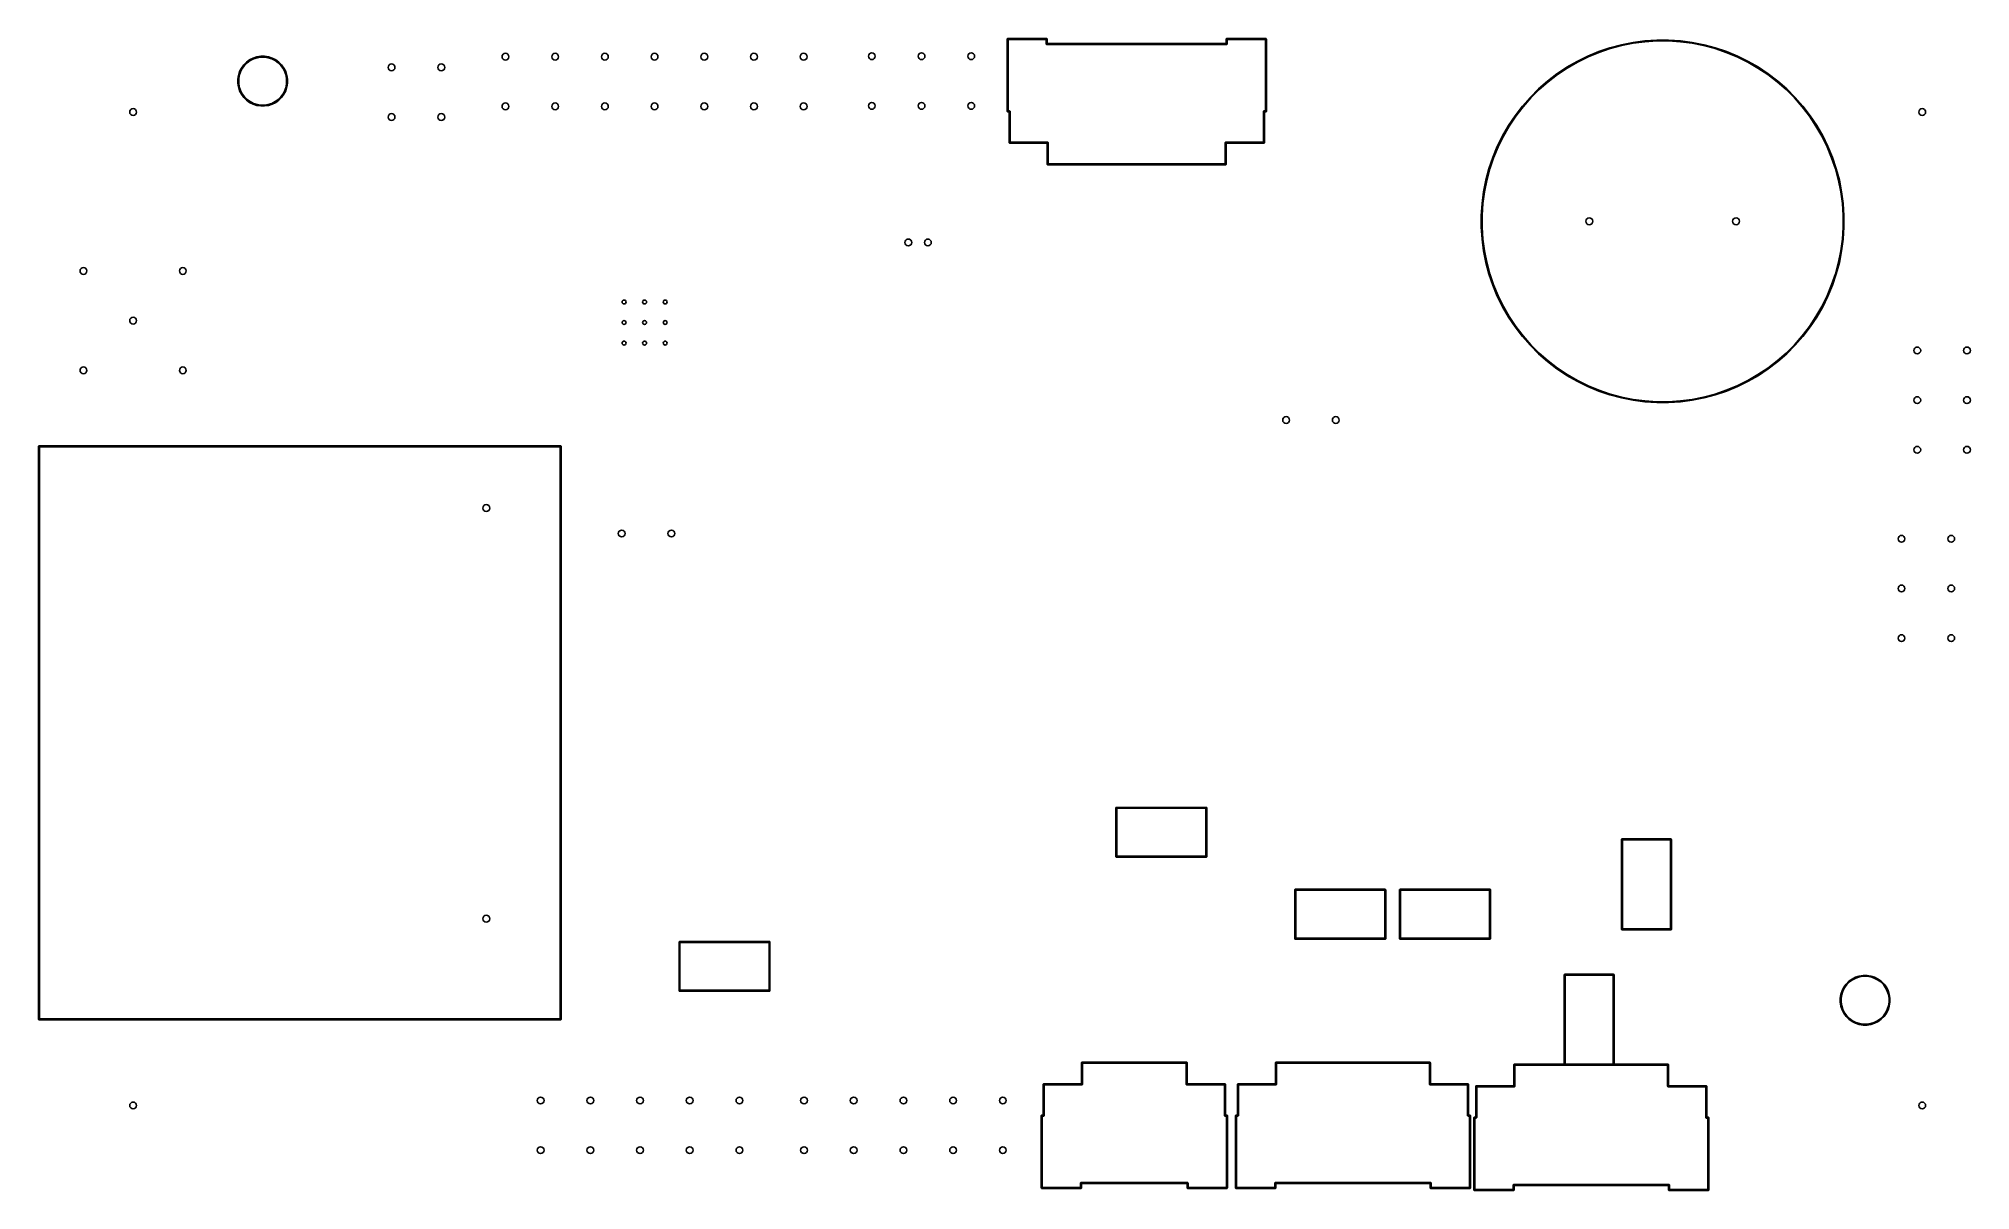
# Model space of a CAD drawing. Header units: inches. Extents: x -2.18 to 1.71, y 0.45 to 2.77.
import ezdxf

# ---------------------------------------------------------------- set-up
doc = ezdxf.new("R2010")
doc.units = ezdxf.units.IN
doc.header["$MEASUREMENT"] = 0
doc.layers.add('BLACK', color=250, linetype='CONTINUOUS')

msp = doc.modelspace()

# ---------------------------------------------------------------- linework, layer by layer
at = {"layer": 'BLACK', "linetype": 'CONTINUOUS'}
for p, q in [((-0.2313, 2.7722), (-0.2307, 2.7728)), ((-0.2313, 2.7719), (-0.2313, 2.7722)), ((-0.2313, 2.6262), (-0.2313, 2.7719)), ((-0.2307, 2.7728), (-0.2304, 2.7728)), ((-0.2304, 2.7728), (-0.1516, 2.7728)), ((-0.2294, 2.7709), (-0.2294, 2.6272)), ((-0.1526, 2.7709), (-0.2294, 2.7709)), ((-0.1526, 2.762), (-0.1526, 2.7709)), ((-0.1525, 2.7616), (-0.1526, 2.762)), ((-0.152, 2.7611), (-0.1525, 2.7616)), ((-0.1516, 2.761), (-0.152, 2.7611)), ((-0.1516, 2.7728), (-0.1512, 2.7728)), ((0.2106, 2.761), (-0.1516, 2.761)), ((-0.1512, 2.7728), (-0.1507, 2.7722)), ((-0.1507, 2.7722), (-0.1506, 2.7719)), ((-0.1506, 2.7719), (-0.1506, 2.763)), ((-0.1506, 2.763), (0.2096, 2.763)), ((0.2096, 2.7719), (0.2097, 2.7722)), ((0.2096, 2.763), (0.2096, 2.7719)), ((0.2097, 2.7722), (0.2102, 2.7728)), ((0.2102, 2.7728), (0.2106, 2.7728)), ((0.2106, 2.7728), (0.2893, 2.7728)), ((0.211, 2.7611), (0.2106, 2.761)), ((0.2115, 2.7616), (0.211, 2.7611)), ((0.2116, 2.762), (0.2115, 2.7616)), ((0.2883, 2.7709), (0.2116, 2.7709)), ((0.2116, 2.7709), (0.2116, 2.762)), ((0.2883, 2.6272), (0.2883, 2.7709)), ((0.2893, 2.7728), (0.2897, 2.7728)), ((0.2897, 2.7728), (0.2902, 2.7722)), ((0.2902, 2.7722), (0.2903, 2.7719)), ((0.2903, 2.7719), (0.2903, 2.6262)), ((0.9816, 2.7544), (1.0047, 2.7606)), ((1.0047, 2.7606), (1.0282, 2.7653)), ((1.0284, 2.7635), (1.0051, 2.7589)), ((1.0282, 2.7653), (1.0518, 2.7684)), ((1.052, 2.7666), (1.0284, 2.7635)), ((1.0518, 2.7684), (1.0757, 2.77)), ((1.0757, 2.7682), (1.052, 2.7666)), ((1.0757, 2.77), (1.0996, 2.77)), ((1.0995, 2.7682), (1.0757, 2.7682)), ((1.1233, 2.7666), (1.0995, 2.7682)), ((1.0996, 2.77), (1.1234, 2.7684)), ((1.1468, 2.7635), (1.1233, 2.7666)), ((1.1234, 2.7684), (1.1471, 2.7653)), ((1.1702, 2.7589), (1.1468, 2.7635)), ((1.1471, 2.7653), (1.1706, 2.7606)), ((1.1706, 2.7606), (1.1936, 2.7544)), ((-1.7675, 2.7198), (-1.762, 2.7254)), ((-1.7608, 2.724), (-1.7662, 2.7186)), ((-1.762, 2.7254), (-1.7556, 2.73)), ((-1.7546, 2.7285), (-1.7608, 2.724)), ((-1.7556, 2.73), (-1.7486, 2.7336)), ((-1.7479, 2.7319), (-1.7546, 2.7285)), ((-1.7486, 2.7336), (-1.7411, 2.736)), ((-1.7407, 2.7342), (-1.7479, 2.7319)), ((-1.7411, 2.736), (-1.7333, 2.7372)), ((-1.7332, 2.7354), (-1.7407, 2.7342)), ((-1.7333, 2.7372), (-1.7254, 2.7372)), ((-1.7256, 2.7354), (-1.7332, 2.7354)), ((-1.7181, 2.7342), (-1.7256, 2.7354)), ((-1.7254, 2.7372), (-1.7177, 2.736)), ((-1.7109, 2.7319), (-1.7181, 2.7342)), ((-1.7177, 2.736), (-1.7102, 2.7336)), ((-1.7041, 2.7285), (-1.7109, 2.7319)), ((-1.7102, 2.7336), (-1.7031, 2.73)), ((-1.698, 2.724), (-1.7041, 2.7285)), ((-1.7031, 2.73), (-1.6968, 2.7254)), ((-1.6926, 2.7186), (-1.698, 2.724)), ((-1.6968, 2.7254), (-1.6912, 2.7198)), ((0.8948, 2.7151), (0.9155, 2.727)), ((0.9163, 2.7255), (0.8957, 2.7136)), ((0.9155, 2.727), (0.9369, 2.7376)), ((0.9377, 2.736), (0.9163, 2.7255)), ((0.9369, 2.7376), (0.959, 2.7468)), ((0.9596, 2.7451), (0.9377, 2.736)), ((0.959, 2.7468), (0.9816, 2.7544)), ((0.9822, 2.7527), (0.9596, 2.7451)), ((1.0051, 2.7589), (0.9822, 2.7527)), ((1.1931, 2.7527), (1.1702, 2.7589)), ((1.2156, 2.7451), (1.1931, 2.7527)), ((1.1936, 2.7544), (1.2163, 2.7468)), ((1.2376, 2.736), (1.2156, 2.7451)), ((1.2163, 2.7468), (1.2383, 2.7376)), ((1.2589, 2.7255), (1.2376, 2.736)), ((1.2383, 2.7376), (1.2598, 2.727)), ((1.2795, 2.7136), (1.2589, 2.7255)), ((1.2598, 2.727), (1.2805, 2.7151)), ((-1.7794, 2.6911), (-1.7782, 2.6989)), ((-1.7794, 2.691), (-1.7794, 2.6911)), ((-1.7794, 2.6833), (-1.7794, 2.691)), ((-1.7782, 2.6755), (-1.7794, 2.6833)), ((-1.7782, 2.6989), (-1.7757, 2.7064)), ((-1.7764, 2.6985), (-1.7776, 2.691)), ((-1.7776, 2.691), (-1.7776, 2.6834)), ((-1.7776, 2.6834), (-1.7764, 2.6759)), ((-1.7741, 2.7057), (-1.7764, 2.6985)), ((-1.7757, 2.7064), (-1.7722, 2.7134)), ((-1.7706, 2.7125), (-1.7741, 2.7057)), ((-1.7722, 2.7134), (-1.7675, 2.7198)), ((-1.7662, 2.7186), (-1.7706, 2.7125)), ((-1.6881, 2.7125), (-1.6926, 2.7186)), ((-1.6912, 2.7198), (-1.6866, 2.7134)), ((-1.6847, 2.7057), (-1.6881, 2.7125)), ((-1.6866, 2.7134), (-1.683, 2.7064)), ((-1.6823, 2.6985), (-1.6847, 2.7057)), ((-1.683, 2.7064), (-1.6806, 2.6989)), ((-1.6811, 2.691), (-1.6823, 2.6985)), ((-1.6823, 2.6759), (-1.6811, 2.6834)), ((-1.6811, 2.6834), (-1.6811, 2.691)), ((-1.6806, 2.6989), (-1.6793, 2.6911)), ((-1.6793, 2.6833), (-1.6806, 2.6755)), ((-1.6793, 2.6911), (-1.6793, 2.6833)), ((0.838, 2.6715), (0.856, 2.6873)), ((0.8571, 2.6859), (0.8392, 2.6702)), ((0.856, 2.6873), (0.8749, 2.7018)), ((0.876, 2.7004), (0.8571, 2.6859)), ((0.8749, 2.7018), (0.8948, 2.7151)), ((0.8957, 2.7136), (0.876, 2.7004)), ((1.2993, 2.7004), (1.2795, 2.7136)), ((1.2805, 2.7151), (1.3003, 2.7018)), ((1.3182, 2.6859), (1.2993, 2.7004)), ((1.3003, 2.7018), (1.3193, 2.6873)), ((1.336, 2.6702), (1.3182, 2.6859)), ((1.3193, 2.6873), (1.3373, 2.6715)), ((-1.7757, 2.668), (-1.7782, 2.6755)), ((-1.7764, 2.6759), (-1.7741, 2.6687)), ((-1.7722, 2.661), (-1.7757, 2.668)), ((-1.7741, 2.6687), (-1.7706, 2.6619)), ((-1.7675, 2.6546), (-1.7722, 2.661)), ((-1.7706, 2.6619), (-1.7662, 2.6558)), ((-1.762, 2.649), (-1.7675, 2.6546)), ((-1.7662, 2.6558), (-1.7608, 2.6504)), ((-1.7556, 2.6444), (-1.762, 2.649)), ((-1.7608, 2.6504), (-1.7546, 2.646)), ((-1.7486, 2.6408), (-1.7556, 2.6444)), ((-1.7546, 2.646), (-1.7479, 2.6425)), ((-1.7109, 2.6425), (-1.7041, 2.646)), ((-1.7031, 2.6444), (-1.7102, 2.6408)), ((-1.7041, 2.646), (-1.698, 2.6504)), ((-1.6968, 2.649), (-1.7031, 2.6444)), ((-1.698, 2.6504), (-1.6926, 2.6558)), ((-1.6912, 2.6546), (-1.6968, 2.649)), ((-1.6926, 2.6558), (-1.6881, 2.6619)), ((-1.6866, 2.661), (-1.6912, 2.6546)), ((-1.6881, 2.6619), (-1.6847, 2.6687)), ((-1.683, 2.668), (-1.6866, 2.661)), ((-1.6847, 2.6687), (-1.6823, 2.6759)), ((-1.6806, 2.6755), (-1.683, 2.668)), ((0.8054, 2.6367), (0.8211, 2.6546)), ((0.8224, 2.6534), (0.8067, 2.6355)), ((0.8211, 2.6546), (0.838, 2.6715)), ((0.8392, 2.6702), (0.8224, 2.6534)), ((1.3529, 2.6534), (1.336, 2.6702)), ((1.3373, 2.6715), (1.3542, 2.6546)), ((1.3685, 2.6355), (1.3529, 2.6534)), ((1.3542, 2.6546), (1.3699, 2.6367)), ((-1.7411, 2.6384), (-1.7486, 2.6408)), ((-1.7479, 2.6425), (-1.7407, 2.6402)), ((-1.7333, 2.6372), (-1.7411, 2.6384)), ((-1.7407, 2.6402), (-1.7332, 2.639)), ((-1.7254, 2.6372), (-1.7333, 2.6372)), ((-1.7332, 2.639), (-1.7256, 2.639)), ((-1.7256, 2.639), (-1.7181, 2.6402)), ((-1.7177, 2.6384), (-1.7254, 2.6372)), ((-1.7181, 2.6402), (-1.7109, 2.6425)), ((-1.7102, 2.6408), (-1.7177, 2.6384)), ((-0.2313, 2.6258), (-0.2313, 2.6262)), ((-0.2307, 2.6253), (-0.2313, 2.6258)), ((-0.2304, 2.6252), (-0.2307, 2.6253)), ((-0.2274, 2.6252), (-0.2304, 2.6252)), ((-0.2294, 2.6272), (-0.2264, 2.6272)), ((-0.2274, 2.5632), (-0.2274, 2.6252)), ((-0.2264, 2.6272), (-0.226, 2.6271)), ((-0.226, 2.6271), (-0.2255, 2.6266)), ((-0.2255, 2.6266), (-0.2254, 2.6262)), ((-0.2254, 2.6262), (-0.2254, 2.5642)), ((0.2844, 2.6262), (0.2845, 2.6266)), ((0.2844, 2.5642), (0.2844, 2.6262)), ((0.2845, 2.6266), (0.285, 2.6271)), ((0.285, 2.6271), (0.2854, 2.6272)), ((0.2854, 2.6272), (0.2883, 2.6272)), ((0.2893, 2.6252), (0.2864, 2.6252)), ((0.2864, 2.6252), (0.2864, 2.5632)), ((0.2897, 2.6253), (0.2893, 2.6252)), ((0.2902, 2.6258), (0.2897, 2.6253)), ((0.2903, 2.6262), (0.2902, 2.6258)), ((0.7775, 2.5978), (0.7908, 2.6177)), ((0.7923, 2.6167), (0.7791, 2.5969)), ((0.7908, 2.6177), (0.8054, 2.6367)), ((0.8067, 2.6355), (0.7923, 2.6167)), ((1.383, 2.6167), (1.3685, 2.6355)), ((1.3699, 2.6367), (1.3845, 2.6177)), ((1.3962, 2.5969), (1.383, 2.6167)), ((1.3845, 2.6177), (1.3977, 2.5978)), ((0.755, 2.5557), (0.7656, 2.5771)), ((0.7672, 2.5763), (0.7566, 2.555)), ((0.7656, 2.5771), (0.7775, 2.5978)), ((0.7791, 2.5969), (0.7672, 2.5763)), ((1.4081, 2.5763), (1.3962, 2.5969)), ((1.3977, 2.5978), (1.4097, 2.5771)), ((1.4186, 2.555), (1.4081, 2.5763)), ((1.4097, 2.5771), (1.4202, 2.5557)), ((-0.2273, 2.5628), (-0.2274, 2.5632)), ((-0.2268, 2.5623), (-0.2273, 2.5628)), ((-0.2264, 2.5622), (-0.2268, 2.5623)), ((-0.1506, 2.5622), (-0.2264, 2.5622)), ((-0.2254, 2.5642), (-0.1496, 2.5642)), ((-0.1506, 2.5199), (-0.1506, 2.5622)), ((-0.1496, 2.5642), (-0.1493, 2.5641)), ((-0.1493, 2.5641), (-0.1487, 2.5636)), ((-0.1487, 2.5636), (-0.1487, 2.5632)), ((-0.1487, 2.5632), (-0.1487, 2.5209)), ((0.2076, 2.5632), (0.2077, 2.5636)), ((0.2076, 2.5209), (0.2076, 2.5632)), ((0.2077, 2.5636), (0.2082, 2.5641)), ((0.2082, 2.5641), (0.2086, 2.5642)), ((0.2086, 2.5642), (0.2844, 2.5642)), ((0.2854, 2.5622), (0.2096, 2.5622)), ((0.2096, 2.5622), (0.2096, 2.5199)), ((0.2858, 2.5623), (0.2854, 2.5622)), ((0.2863, 2.5628), (0.2858, 2.5623)), ((0.2864, 2.5632), (0.2863, 2.5628)), ((0.7382, 2.511), (0.7459, 2.5336)), ((0.7475, 2.533), (0.7399, 2.5105)), ((0.7459, 2.5336), (0.755, 2.5557)), ((0.7566, 2.555), (0.7475, 2.533)), ((1.4277, 2.533), (1.4186, 2.555)), ((1.4202, 2.5557), (1.4294, 2.5336)), ((1.4354, 2.5105), (1.4277, 2.533)), ((1.4294, 2.5336), (1.4371, 2.511)), ((-0.1506, 2.5195), (-0.1506, 2.5199)), ((-0.15, 2.519), (-0.1506, 2.5195)), ((-0.1496, 2.5189), (-0.15, 2.519)), ((0.2086, 2.5189), (-0.1496, 2.5189)), ((-0.1487, 2.5209), (0.2076, 2.5209)), ((0.209, 2.519), (0.2086, 2.5189)), ((0.2095, 2.5195), (0.209, 2.519)), ((0.2096, 2.5199), (0.2095, 2.5195)), ((0.7274, 2.4645), (0.732, 2.4879)), ((0.732, 2.4879), (0.7382, 2.511)), ((0.7399, 2.5105), (0.7337, 2.4875)), ((1.4415, 2.4875), (1.4354, 2.5105)), ((1.4371, 2.511), (1.4433, 2.4879)), ((1.4433, 2.4879), (1.4479, 2.4645)), ((0.7242, 2.4408), (0.7274, 2.4645)), ((0.7291, 2.4642), (0.726, 2.4406)), ((0.7337, 2.4875), (0.7291, 2.4642)), ((1.4462, 2.4642), (1.4415, 2.4875)), ((1.4493, 2.4406), (1.4462, 2.4642)), ((1.4479, 2.4645), (1.451, 2.4408)), ((0.7227, 2.4169), (0.7242, 2.4408)), ((0.7227, 2.3931), (0.7227, 2.4169)), ((0.7227, 2.4169), (0.7227, 2.4169)), ((0.726, 2.4406), (0.7244, 2.4169)), ((0.7244, 2.4169), (0.7244, 2.3931)), ((1.4508, 2.4169), (1.4493, 2.4406)), ((1.4508, 2.3931), (1.4508, 2.4169)), ((1.451, 2.4408), (1.4526, 2.4169)), ((1.4526, 2.4169), (1.4526, 2.3931)), ((0.7242, 2.3692), (0.7227, 2.3931)), ((0.7244, 2.3931), (0.726, 2.3694)), ((1.4493, 2.3694), (1.4508, 2.3931)), ((1.4526, 2.3931), (1.451, 2.3692)), ((0.7274, 2.3455), (0.7242, 2.3692)), ((0.726, 2.3694), (0.7291, 2.3458)), ((0.732, 2.3221), (0.7274, 2.3455)), ((0.7291, 2.3458), (0.7337, 2.3225)), ((1.4415, 2.3225), (1.4462, 2.3458)), ((1.4479, 2.3455), (1.4433, 2.3221)), ((1.4462, 2.3458), (1.4493, 2.3694)), ((1.451, 2.3692), (1.4479, 2.3455)), ((0.7382, 2.299), (0.732, 2.3221)), ((0.7337, 2.3225), (0.7399, 2.2995)), ((0.7459, 2.2764), (0.7382, 2.299)), ((0.7399, 2.2995), (0.7475, 2.277)), ((1.4277, 2.277), (1.4354, 2.2995)), ((1.4371, 2.299), (1.4294, 2.2764)), ((1.4354, 2.2995), (1.4415, 2.3225)), ((1.4433, 2.3221), (1.4371, 2.299)), ((0.755, 2.2543), (0.7459, 2.2764)), ((0.7475, 2.277), (0.7566, 2.255)), ((0.7566, 2.255), (0.7672, 2.2337)), ((1.4081, 2.2337), (1.4186, 2.255)), ((1.4186, 2.255), (1.4277, 2.277)), ((1.4294, 2.2764), (1.4202, 2.2543)), ((0.7656, 2.2329), (0.755, 2.2543)), ((0.7775, 2.2122), (0.7656, 2.2329)), ((0.7672, 2.2337), (0.7791, 2.2131)), ((1.3962, 2.2131), (1.4081, 2.2337)), ((1.4097, 2.2329), (1.3977, 2.2122)), ((1.4202, 2.2543), (1.4097, 2.2329)), ((0.7908, 2.1923), (0.7775, 2.2122)), ((0.7791, 2.2131), (0.7923, 2.1933)), ((0.8054, 2.1733), (0.7908, 2.1923)), ((0.7923, 2.1933), (0.8067, 2.1745)), ((1.3685, 2.1745), (1.383, 2.1933)), ((1.3845, 2.1923), (1.3699, 2.1733)), ((1.383, 2.1933), (1.3962, 2.2131)), ((1.3977, 2.2122), (1.3845, 2.1923)), ((0.8211, 2.1554), (0.8054, 2.1733)), ((0.8067, 2.1745), (0.8224, 2.1566)), ((0.838, 2.1385), (0.8211, 2.1554)), ((0.8224, 2.1566), (0.8392, 2.1398)), ((0.856, 2.1227), (0.838, 2.1385)), ((0.8392, 2.1398), (0.8571, 2.1241)), ((1.3182, 2.1241), (1.336, 2.1398)), ((1.3373, 2.1385), (1.3193, 2.1227)), ((1.336, 2.1398), (1.3529, 2.1566)), ((1.3542, 2.1554), (1.3373, 2.1385)), ((1.3529, 2.1566), (1.3685, 2.1745)), ((1.3699, 2.1733), (1.3542, 2.1554)), ((0.8749, 2.1082), (0.856, 2.1227)), ((0.8571, 2.1241), (0.876, 2.1096)), ((0.8948, 2.0949), (0.8749, 2.1082)), ((0.876, 2.1096), (0.8957, 2.0964)), ((1.2795, 2.0964), (1.2993, 2.1096)), ((1.3003, 2.1082), (1.2805, 2.0949)), ((1.2993, 2.1096), (1.3182, 2.1241)), ((1.3193, 2.1227), (1.3003, 2.1082)), ((0.9155, 2.083), (0.8948, 2.0949)), ((0.8957, 2.0964), (0.9163, 2.0845)), ((0.9369, 2.0724), (0.9155, 2.083)), ((0.9163, 2.0845), (0.9377, 2.074)), ((0.959, 2.0632), (0.9369, 2.0724)), ((0.9377, 2.074), (0.9596, 2.0649)), ((0.9816, 2.0556), (0.959, 2.0632)), ((0.9596, 2.0649), (0.9822, 2.0573)), ((1.1931, 2.0573), (1.2156, 2.0649)), ((1.2163, 2.0632), (1.1936, 2.0556)), ((1.2156, 2.0649), (1.2376, 2.074)), ((1.2383, 2.0724), (1.2163, 2.0632)), ((1.2376, 2.074), (1.2589, 2.0845)), ((1.2598, 2.083), (1.2383, 2.0724)), ((1.2589, 2.0845), (1.2795, 2.0964)), ((1.2805, 2.0949), (1.2598, 2.083)), ((1.0047, 2.0494), (0.9816, 2.0556)), ((0.9822, 2.0573), (1.0051, 2.0511)), ((1.0282, 2.0447), (1.0047, 2.0494)), ((1.0051, 2.0511), (1.0284, 2.0465)), ((1.0518, 2.0416), (1.0282, 2.0447)), ((1.0284, 2.0465), (1.052, 2.0434)), ((1.0757, 2.04), (1.0518, 2.0416)), ((1.052, 2.0434), (1.0757, 2.0418)), ((1.0757, 2.0418), (1.0995, 2.0418)), ((1.0996, 2.04), (1.0757, 2.04)), ((1.0995, 2.0418), (1.1233, 2.0434)), ((1.1234, 2.0416), (1.0996, 2.04)), ((1.1233, 2.0434), (1.1468, 2.0465)), ((1.1471, 2.0447), (1.1234, 2.0416)), ((1.1468, 2.0465), (1.1702, 2.0511)), ((1.1706, 2.0494), (1.1471, 2.0447)), ((1.1702, 2.0511), (1.1931, 2.0573)), ((1.1936, 2.0556), (1.1706, 2.0494)), ((-2.1802, 1.9518), (-2.1801, 1.9521)), ((-2.1802, 0.7982), (-2.1802, 1.9518)), ((-2.1801, 1.9521), (-2.1795, 1.9527)), ((-2.1795, 1.9527), (-2.1792, 1.9528)), ((-2.1792, 1.9528), (-1.1296, 1.9528)), ((-2.1782, 1.9508), (-2.1782, 0.7992)), ((-1.1306, 1.9508), (-2.1782, 1.9508)), ((-1.1306, 0.7992), (-1.1306, 1.9508)), ((-1.1296, 1.9528), (-1.1292, 1.9527)), ((-1.1292, 1.9527), (-1.1287, 1.9521)), ((-1.1287, 1.9521), (-1.1286, 1.9518)), ((-1.1286, 1.9518), (-1.1286, 0.7982)), ((-0.0127, 1.2242), (-0.0126, 1.2246)), ((-0.0127, 1.1258), (-0.0127, 1.2242)), ((-0.0126, 1.2246), (-0.0121, 1.2251)), ((-0.0121, 1.2251), (-0.0117, 1.2252)), ((-0.0117, 1.2252), (0.1694, 1.2252)), ((-0.0107, 1.2232), (-0.0107, 1.1268)), ((0.1684, 1.2232), (-0.0107, 1.2232)), ((0.1684, 1.1268), (0.1684, 1.2232)), ((0.1694, 1.2252), (0.1697, 1.2251)), ((0.1697, 1.2251), (0.1703, 1.2246)), ((0.1703, 1.2246), (0.1704, 1.2242)), ((0.1704, 1.2242), (0.1704, 1.1258)), ((1.0048, 1.1606), (1.0049, 1.1609)), ((1.0048, 0.9794), (1.0048, 1.1606)), ((1.0049, 1.1609), (1.0054, 1.1615)), ((1.0054, 1.1615), (1.0058, 1.1615)), ((1.0058, 1.1615), (1.1042, 1.1615)), ((1.0068, 1.1596), (1.0068, 0.9804)), ((1.1032, 1.1596), (1.0068, 1.1596)), ((1.1032, 0.9804), (1.1032, 1.1596)), ((1.1042, 1.1615), (1.1046, 1.1615)), ((1.1046, 1.1615), (1.1051, 1.1609)), ((1.1051, 1.1609), (1.1052, 1.1606)), ((1.1052, 1.1606), (1.1052, 0.9794)), ((-0.0126, 1.1254), (-0.0127, 1.1258)), ((-0.0121, 1.1249), (-0.0126, 1.1254)), ((-0.0117, 1.1248), (-0.0121, 1.1249)), ((0.1694, 1.1248), (-0.0117, 1.1248)), ((-0.0107, 1.1268), (0.1684, 1.1268)), ((0.1697, 1.1249), (0.1694, 1.1248)), ((0.1703, 1.1254), (0.1697, 1.1249)), ((0.1704, 1.1258), (0.1703, 1.1254)), ((0.3473, 1.0592), (0.3474, 1.0596)), ((0.3473, 0.9608), (0.3473, 1.0592)), ((0.3474, 1.0596), (0.3479, 1.0601)), ((0.3479, 1.0601), (0.3483, 1.0602)), ((0.3483, 1.0602), (0.5294, 1.0602)), ((0.3493, 1.0582), (0.3493, 0.9618)), ((0.5284, 1.0582), (0.3493, 1.0582)), ((0.5284, 0.9618), (0.5284, 1.0582)), ((0.5294, 1.0602), (0.5297, 1.0601)), ((0.5297, 1.0601), (0.5303, 1.0596)), ((0.5303, 1.0596), (0.5304, 1.0592)), ((0.5304, 1.0592), (0.5304, 0.9608)), ((0.5585, 1.0596), (0.5591, 1.0601)), ((0.5585, 1.0592), (0.5585, 1.0596)), ((0.5585, 0.9608), (0.5585, 1.0592)), ((0.5591, 1.0601), (0.5594, 1.0602)), ((0.5594, 1.0602), (0.7406, 1.0602)), ((0.5604, 1.0582), (0.5604, 0.9618)), ((0.7396, 1.0582), (0.5604, 1.0582)), ((0.7396, 0.9618), (0.7396, 1.0582)), ((0.7406, 1.0602), (0.7409, 1.0601)), ((0.7409, 1.0601), (0.7415, 1.0596)), ((0.7415, 1.0596), (0.7415, 1.0592)), ((0.7415, 1.0592), (0.7415, 0.9608)), ((1.0049, 0.9791), (1.0048, 0.9794)), ((1.0054, 0.9785), (1.0049, 0.9791)), ((1.0058, 0.9785), (1.0054, 0.9785)), ((1.1042, 0.9785), (1.0058, 0.9785)), ((1.0068, 0.9804), (1.1032, 0.9804)), ((1.1046, 0.9785), (1.1042, 0.9785)), ((1.1051, 0.9791), (1.1046, 0.9785)), ((1.1052, 0.9794), (1.1051, 0.9791)), ((-0.8915, 0.9546), (-0.8909, 0.9551)), ((-0.8915, 0.9542), (-0.8915, 0.9546)), ((-0.8915, 0.8558), (-0.8915, 0.9542)), ((-0.8909, 0.9551), (-0.8906, 0.9552)), ((-0.8906, 0.9552), (-0.7094, 0.9552)), ((-0.8896, 0.9532), (-0.8896, 0.8568)), ((-0.7104, 0.9532), (-0.8896, 0.9532)), ((-0.7104, 0.8568), (-0.7104, 0.9532)), ((-0.7094, 0.9552), (-0.7091, 0.9551)), ((-0.7091, 0.9551), (-0.7085, 0.9546)), ((-0.7085, 0.9546), (-0.7085, 0.9542)), ((-0.7085, 0.9542), (-0.7085, 0.8558)), ((0.3474, 0.9604), (0.3473, 0.9608)), ((0.3479, 0.9599), (0.3474, 0.9604)), ((0.3483, 0.9598), (0.3479, 0.9599)), ((0.5294, 0.9598), (0.3483, 0.9598)), ((0.3493, 0.9618), (0.5284, 0.9618)), ((0.5297, 0.9599), (0.5294, 0.9598)), ((0.5303, 0.9604), (0.5297, 0.9599)), ((0.5304, 0.9608), (0.5303, 0.9604)), ((0.5585, 0.9604), (0.5585, 0.9608)), ((0.5591, 0.9599), (0.5585, 0.9604)), ((0.5594, 0.9598), (0.5591, 0.9599)), ((0.7406, 0.9598), (0.5594, 0.9598)), ((0.5604, 0.9618), (0.7396, 0.9618)), ((0.7409, 0.9599), (0.7406, 0.9598)), ((0.7415, 0.9604), (0.7409, 0.9599)), ((0.7415, 0.9608), (0.7415, 0.9604)), ((-0.8915, 0.8554), (-0.8915, 0.8558)), ((-0.8909, 0.8549), (-0.8915, 0.8554)), ((-0.8896, 0.8568), (-0.7104, 0.8568)), ((-0.7085, 0.8554), (-0.7091, 0.8549)), ((-0.7085, 0.8558), (-0.7085, 0.8554)), ((0.8897, 0.888), (0.8898, 0.8884)), ((0.8897, 0.708), (0.8897, 0.888)), ((0.8898, 0.8884), (0.8903, 0.8889)), ((0.8903, 0.8889), (0.8907, 0.889)), ((0.8907, 0.889), (0.9891, 0.889)), ((0.8917, 0.887), (0.8917, 0.708)), ((0.9881, 0.887), (0.8917, 0.887)), ((0.9881, 0.708), (0.9881, 0.887)), ((0.9891, 0.889), (0.9895, 0.8889)), ((0.9895, 0.8889), (0.99, 0.8884)), ((0.99, 0.8884), (0.9901, 0.888)), ((0.9901, 0.888), (0.9901, 0.708)), ((1.4462, 0.8485), (1.4487, 0.856)), ((1.4503, 0.8553), (1.448, 0.8481)), ((1.4487, 0.856), (1.4522, 0.863)), ((1.4538, 0.8621), (1.4503, 0.8553)), ((1.4522, 0.863), (1.4569, 0.8694)), ((1.4583, 0.8682), (1.4538, 0.8621)), ((1.4569, 0.8694), (1.4624, 0.875)), ((1.4636, 0.8736), (1.4583, 0.8682)), ((1.4624, 0.875), (1.4688, 0.8796)), ((1.4698, 0.8781), (1.4636, 0.8736)), ((1.4688, 0.8796), (1.4758, 0.8832)), ((1.4765, 0.8815), (1.4698, 0.8781)), ((1.4758, 0.8832), (1.4833, 0.8856)), ((1.4837, 0.8839), (1.4765, 0.8815)), ((1.4833, 0.8856), (1.4911, 0.8869)), ((1.4912, 0.885), (1.4837, 0.8839)), ((1.4911, 0.8869), (1.499, 0.8869)), ((1.4988, 0.885), (1.4912, 0.885)), ((1.5063, 0.8839), (1.4988, 0.885)), ((1.499, 0.8869), (1.5068, 0.8856)), ((1.5136, 0.8815), (1.5063, 0.8839)), ((1.5068, 0.8856), (1.5142, 0.8832)), ((1.5203, 0.8781), (1.5136, 0.8815)), ((1.5142, 0.8832), (1.5213, 0.8796)), ((1.5265, 0.8736), (1.5203, 0.8781)), ((1.5213, 0.8796), (1.5276, 0.875)), ((1.5318, 0.8682), (1.5265, 0.8736)), ((1.5276, 0.875), (1.5332, 0.8694)), ((1.5363, 0.8621), (1.5318, 0.8682)), ((1.5332, 0.8694), (1.5378, 0.863)), ((1.5397, 0.8553), (1.5363, 0.8621)), ((1.5378, 0.863), (1.5414, 0.856)), ((1.5421, 0.8481), (1.5397, 0.8553)), ((1.5414, 0.856), (1.5438, 0.8485)), ((-0.8906, 0.8548), (-0.8909, 0.8549)), ((-0.7094, 0.8548), (-0.8906, 0.8548)), ((-0.7091, 0.8549), (-0.7094, 0.8548)), ((1.445, 0.8407), (1.4462, 0.8485)), ((1.445, 0.8406), (1.445, 0.8407)), ((1.445, 0.8329), (1.445, 0.8406)), ((1.4462, 0.8251), (1.445, 0.8329)), ((1.4487, 0.8176), (1.4462, 0.8251)), ((1.448, 0.8481), (1.4468, 0.8406)), ((1.4468, 0.8406), (1.4468, 0.833)), ((1.4468, 0.833), (1.448, 0.8255)), ((1.448, 0.8255), (1.4503, 0.8183)), ((1.4522, 0.8106), (1.4487, 0.8176)), ((1.4503, 0.8183), (1.4538, 0.8115)), ((1.5363, 0.8115), (1.5397, 0.8183)), ((1.5414, 0.8176), (1.5378, 0.8106)), ((1.5397, 0.8183), (1.5421, 0.8255)), ((1.5438, 0.8251), (1.5414, 0.8176)), ((1.5433, 0.8406), (1.5421, 0.8481)), ((1.5421, 0.8255), (1.5433, 0.833)), ((1.5433, 0.833), (1.5433, 0.8406)), ((1.5438, 0.8485), (1.5451, 0.8407)), ((1.5451, 0.8329), (1.5438, 0.8251)), ((1.5451, 0.8407), (1.5451, 0.8329)), ((-2.1801, 0.7979), (-2.1802, 0.7982)), ((-2.1795, 0.7973), (-2.1801, 0.7979)), ((-2.1792, 0.7972), (-2.1795, 0.7973)), ((-1.1296, 0.7972), (-2.1792, 0.7972)), ((-2.1782, 0.7992), (-1.1306, 0.7992)), ((-1.1292, 0.7973), (-1.1296, 0.7972)), ((-1.1287, 0.7979), (-1.1292, 0.7973)), ((-1.1286, 0.7982), (-1.1287, 0.7979)), ((1.4569, 0.8042), (1.4522, 0.8106)), ((1.4538, 0.8115), (1.4583, 0.8054)), ((1.4624, 0.7986), (1.4569, 0.8042)), ((1.4583, 0.8054), (1.4636, 0.8)), ((1.4688, 0.794), (1.4624, 0.7986)), ((1.4636, 0.8), (1.4698, 0.7956)), ((1.4758, 0.7904), (1.4688, 0.794)), ((1.4698, 0.7956), (1.4765, 0.7921)), ((1.4833, 0.788), (1.4758, 0.7904)), ((1.4765, 0.7921), (1.4837, 0.7898)), ((1.4911, 0.7868), (1.4833, 0.788)), ((1.4837, 0.7898), (1.4912, 0.7886)), ((1.499, 0.7868), (1.4911, 0.7868)), ((1.4912, 0.7886), (1.4988, 0.7886)), ((1.4988, 0.7886), (1.5063, 0.7898)), ((1.5068, 0.788), (1.499, 0.7868)), ((1.5063, 0.7898), (1.5136, 0.7921)), ((1.5142, 0.7904), (1.5068, 0.788)), ((1.5136, 0.7921), (1.5203, 0.7956)), ((1.5213, 0.794), (1.5142, 0.7904)), ((1.5203, 0.7956), (1.5265, 0.8)), ((1.5276, 0.7986), (1.5213, 0.794)), ((1.5265, 0.8), (1.5318, 0.8054)), ((1.5332, 0.8042), (1.5276, 0.7986)), ((1.5318, 0.8054), (1.5363, 0.8115)), ((1.5378, 0.8106), (1.5332, 0.8042)), ((-0.0819, 0.711), (-0.0818, 0.7114)), ((-0.0819, 0.6687), (-0.0819, 0.711)), ((-0.0818, 0.7114), (-0.0813, 0.7119)), ((-0.0813, 0.7119), (-0.0809, 0.712)), ((-0.0809, 0.712), (0.1301, 0.712)), ((-0.0799, 0.71), (-0.0799, 0.6677)), ((0.1291, 0.71), (-0.0799, 0.71)), ((0.1291, 0.6677), (0.1291, 0.71)), ((0.1301, 0.712), (0.1305, 0.7119)), ((0.1305, 0.7119), (0.131, 0.7114)), ((0.131, 0.7114), (0.1311, 0.711)), ((0.1311, 0.711), (0.1311, 0.6687)), ((0.3089, 0.711), (0.309, 0.7114)), ((0.3089, 0.6687), (0.3089, 0.711)), ((0.309, 0.7114), (0.3095, 0.7119)), ((0.3095, 0.7119), (0.3099, 0.712)), ((0.3099, 0.712), (0.6193, 0.712)), ((0.3109, 0.71), (0.3109, 0.6677)), ((0.6183, 0.71), (0.3109, 0.71)), ((0.6183, 0.6677), (0.6183, 0.71)), ((0.6193, 0.712), (0.6197, 0.7119)), ((0.6197, 0.7119), (0.6202, 0.7114)), ((0.6202, 0.7114), (0.6203, 0.711)), ((0.6203, 0.711), (0.6203, 0.6687)), ((0.7883, 0.707), (0.7884, 0.7074)), ((0.7883, 0.6647), (0.7883, 0.707)), ((0.7884, 0.7074), (0.7889, 0.7079)), ((0.7889, 0.7079), (0.7893, 0.708)), ((0.7893, 0.708), (0.8897, 0.708)), ((0.8903, 0.706), (0.7903, 0.706)), ((0.7903, 0.706), (0.7903, 0.6637)), ((0.8907, 0.7059), (0.8903, 0.706)), ((0.8903, 0.706), (0.8903, 0.706)), ((0.9891, 0.7059), (0.8907, 0.7059)), ((0.8917, 0.708), (0.9881, 0.708)), ((0.9895, 0.706), (0.9891, 0.7059)), ((0.9895, 0.706), (0.9895, 0.706)), ((1.0977, 0.706), (0.9895, 0.706)), ((0.9901, 0.708), (1.0987, 0.708)), ((1.0977, 0.6637), (1.0977, 0.706)), ((1.0987, 0.708), (1.0991, 0.7079)), ((1.0991, 0.7079), (1.0996, 0.7074)), ((1.0996, 0.7074), (1.0997, 0.707)), ((1.0997, 0.707), (1.0997, 0.6647)), ((-0.1587, 0.6677), (-0.1586, 0.6681)), ((-0.1587, 0.6057), (-0.1587, 0.6677)), ((-0.1586, 0.6681), (-0.1581, 0.6686)), ((-0.1581, 0.6686), (-0.1577, 0.6687)), ((-0.1577, 0.6687), (-0.0819, 0.6687)), ((-0.0809, 0.6667), (-0.1567, 0.6667)), ((-0.1567, 0.6667), (-0.1567, 0.6047)), ((-0.0805, 0.6668), (-0.0809, 0.6667)), ((-0.08, 0.6673), (-0.0805, 0.6668)), ((-0.0799, 0.6677), (-0.08, 0.6673)), ((0.1292, 0.6673), (0.1291, 0.6677)), ((0.1297, 0.6668), (0.1292, 0.6673)), ((0.1301, 0.6667), (0.1297, 0.6668)), ((0.2059, 0.6667), (0.1301, 0.6667)), ((0.1311, 0.6687), (0.2069, 0.6687)), ((0.2059, 0.6047), (0.2059, 0.6667)), ((0.2069, 0.6687), (0.2073, 0.6686)), ((0.2073, 0.6686), (0.2078, 0.6681)), ((0.2078, 0.6681), (0.2079, 0.6677)), ((0.2079, 0.6677), (0.2079, 0.6057)), ((0.2321, 0.6677), (0.2322, 0.6681)), ((0.2321, 0.6057), (0.2321, 0.6677)), ((0.2322, 0.6681), (0.2327, 0.6686)), ((0.2327, 0.6686), (0.2331, 0.6687)), ((0.2331, 0.6687), (0.3089, 0.6687)), ((0.3099, 0.6667), (0.2341, 0.6667)), ((0.2341, 0.6667), (0.2341, 0.6047)), ((0.3103, 0.6668), (0.3099, 0.6667)), ((0.3108, 0.6673), (0.3103, 0.6668)), ((0.3109, 0.6677), (0.3108, 0.6673)), ((0.6184, 0.6673), (0.6183, 0.6677)), ((0.619, 0.6668), (0.6184, 0.6673)), ((0.6193, 0.6667), (0.619, 0.6668)), ((0.6951, 0.6667), (0.6193, 0.6667)), ((0.6203, 0.6687), (0.6961, 0.6687)), ((0.6951, 0.6047), (0.6951, 0.6667)), ((0.6961, 0.6687), (0.6965, 0.6686)), ((0.6965, 0.6686), (0.697, 0.6681)), ((0.697, 0.6681), (0.6971, 0.6677)), ((0.6971, 0.6677), (0.6971, 0.6057)), ((0.7115, 0.6637), (0.7116, 0.6641)), ((0.7115, 0.6017), (0.7115, 0.6637)), ((0.7116, 0.6641), (0.7121, 0.6646)), ((0.7121, 0.6646), (0.7125, 0.6647)), ((0.7125, 0.6647), (0.7883, 0.6647)), ((0.7893, 0.6627), (0.7135, 0.6627)), ((0.7135, 0.6627), (0.7135, 0.6007)), ((0.7897, 0.6628), (0.7893, 0.6627)), ((0.7902, 0.6633), (0.7897, 0.6628)), ((0.7903, 0.6637), (0.7902, 0.6633)), ((1.0978, 0.6633), (1.0977, 0.6637)), ((1.0983, 0.6628), (1.0978, 0.6633)), ((1.0987, 0.6627), (1.0983, 0.6628)), ((1.1745, 0.6627), (1.0987, 0.6627)), ((1.0997, 0.6647), (1.1755, 0.6647)), ((1.1745, 0.6007), (1.1745, 0.6627)), ((1.1755, 0.6647), (1.1759, 0.6646)), ((1.1759, 0.6646), (1.1764, 0.6641)), ((1.1764, 0.6641), (1.1765, 0.6637)), ((1.1765, 0.6637), (1.1765, 0.6017)), ((-0.1626, 0.6047), (-0.1625, 0.6051)), ((-0.1626, 0.459), (-0.1626, 0.6047)), ((-0.1625, 0.6051), (-0.162, 0.6056)), ((-0.162, 0.6056), (-0.1616, 0.6057)), ((-0.1616, 0.6057), (-0.1587, 0.6057)), ((-0.1577, 0.6037), (-0.1606, 0.6037)), ((-0.1606, 0.6037), (-0.1606, 0.46)), ((-0.1573, 0.6038), (-0.1577, 0.6037)), ((-0.1568, 0.6043), (-0.1573, 0.6038)), ((-0.1567, 0.6047), (-0.1568, 0.6043)), ((0.206, 0.6043), (0.2059, 0.6047)), ((0.2065, 0.6038), (0.206, 0.6043)), ((0.2069, 0.6037), (0.2065, 0.6038)), ((0.2098, 0.6037), (0.2069, 0.6037)), ((0.2079, 0.6057), (0.2108, 0.6057)), ((0.2098, 0.46), (0.2098, 0.6037)), ((0.2108, 0.6057), (0.2112, 0.6056)), ((0.2112, 0.6056), (0.2117, 0.6051)), ((0.2117, 0.6051), (0.2118, 0.6047)), ((0.2118, 0.6047), (0.2118, 0.459)), ((0.2282, 0.6047), (0.2283, 0.6051)), ((0.2282, 0.459), (0.2282, 0.6047)), ((0.2283, 0.6051), (0.2288, 0.6056)), ((0.2288, 0.6056), (0.2292, 0.6057)), ((0.2292, 0.6057), (0.2321, 0.6057)), ((0.2331, 0.6037), (0.2302, 0.6037)), ((0.2302, 0.6037), (0.2302, 0.46)), ((0.2335, 0.6038), (0.2331, 0.6037)), ((0.234, 0.6043), (0.2335, 0.6038)), ((0.2341, 0.6047), (0.234, 0.6043)), ((0.6952, 0.6043), (0.6951, 0.6047)), ((0.6957, 0.6038), (0.6952, 0.6043)), ((0.6961, 0.6037), (0.6957, 0.6038)), ((0.6991, 0.6037), (0.6961, 0.6037)), ((0.6971, 0.6057), (0.7, 0.6057)), ((0.6991, 0.46), (0.6991, 0.6037)), ((0.7, 0.6057), (0.7004, 0.6056)), ((0.7004, 0.6056), (0.7009, 0.6051)), ((0.7009, 0.6051), (0.701, 0.6047)), ((0.701, 0.6047), (0.701, 0.459)), ((0.7076, 0.6007), (0.7077, 0.6011)), ((0.7076, 0.455), (0.7076, 0.6007)), ((0.7077, 0.6011), (0.7082, 0.6016)), ((0.7082, 0.6016), (0.7086, 0.6017)), ((0.7086, 0.6017), (0.7115, 0.6017)), ((0.7125, 0.5997), (0.7096, 0.5997)), ((0.7096, 0.5997), (0.7096, 0.456)), ((0.7129, 0.5998), (0.7125, 0.5997)), ((0.7134, 0.6003), (0.7129, 0.5998)), ((0.7135, 0.6007), (0.7134, 0.6003)), ((1.1746, 0.6003), (1.1745, 0.6007)), ((1.1751, 0.5998), (1.1746, 0.6003)), ((1.1755, 0.5997), (1.1751, 0.5998)), ((1.1784, 0.5997), (1.1755, 0.5997)), ((1.1765, 0.6017), (1.1794, 0.6017)), ((1.1784, 0.456), (1.1784, 0.5997)), ((1.1794, 0.6017), (1.1798, 0.6016)), ((1.1798, 0.6016), (1.1803, 0.6011)), ((1.1803, 0.6011), (1.1804, 0.6007)), ((1.1804, 0.6007), (1.1804, 0.455)), ((-0.0835, 0.4689), (-0.0834, 0.4692)), ((-0.0835, 0.46), (-0.0835, 0.4689)), ((-0.0834, 0.4692), (-0.0829, 0.4698)), ((-0.0829, 0.4698), (-0.0825, 0.4698)), ((-0.0825, 0.4698), (0.1317, 0.4698)), ((0.1307, 0.4679), (-0.0815, 0.4679)), ((-0.0815, 0.4679), (-0.0815, 0.459)), ((0.1307, 0.459), (0.1307, 0.4679)), ((0.1317, 0.4698), (0.1321, 0.4698)), ((0.1321, 0.4698), (0.1326, 0.4692)), ((0.1326, 0.4692), (0.1327, 0.4689)), ((0.1327, 0.4689), (0.1327, 0.46)), ((0.3073, 0.4689), (0.3074, 0.4692)), ((0.3073, 0.46), (0.3073, 0.4689)), ((0.3074, 0.4692), (0.3079, 0.4698)), ((0.3079, 0.4698), (0.3083, 0.4698)), ((0.3083, 0.4698), (0.6209, 0.4698)), ((0.6199, 0.4679), (0.3093, 0.4679)), ((0.3093, 0.4679), (0.3093, 0.459)), ((0.6199, 0.459), (0.6199, 0.4679)), ((0.6209, 0.4698), (0.6213, 0.4698)), ((0.6213, 0.4698), (0.6218, 0.4692)), ((0.6218, 0.4692), (0.6219, 0.4689)), ((0.6219, 0.4689), (0.6219, 0.46)), ((-0.1625, 0.4586), (-0.1626, 0.459)), ((-0.162, 0.4581), (-0.1625, 0.4586)), ((-0.1616, 0.458), (-0.162, 0.4581)), ((-0.0825, 0.458), (-0.1616, 0.458)), ((-0.1606, 0.46), (-0.0835, 0.46)), ((-0.0821, 0.4581), (-0.0825, 0.458)), ((-0.0816, 0.4586), (-0.0821, 0.4581)), ((-0.0815, 0.459), (-0.0816, 0.4586)), ((0.1308, 0.4586), (0.1307, 0.459)), ((0.1313, 0.4581), (0.1308, 0.4586)), ((0.1317, 0.458), (0.1313, 0.4581)), ((0.2108, 0.458), (0.1317, 0.458)), ((0.1327, 0.46), (0.2098, 0.46)), ((0.2112, 0.4581), (0.2108, 0.458)), ((0.2117, 0.4586), (0.2112, 0.4581)), ((0.2118, 0.459), (0.2117, 0.4586)), ((0.2283, 0.4586), (0.2282, 0.459)), ((0.2288, 0.4581), (0.2283, 0.4586)), ((0.2292, 0.458), (0.2288, 0.4581)), ((0.3083, 0.458), (0.2292, 0.458)), ((0.2302, 0.46), (0.3073, 0.46)), ((0.3087, 0.4581), (0.3083, 0.458)), ((0.3092, 0.4586), (0.3087, 0.4581)), ((0.3093, 0.459), (0.3092, 0.4586)), ((0.62, 0.4586), (0.6199, 0.459)), ((0.6205, 0.4581), (0.62, 0.4586)), ((0.6209, 0.458), (0.6205, 0.4581)), ((0.7, 0.458), (0.6209, 0.458)), ((0.6219, 0.46), (0.6991, 0.46)), ((0.7004, 0.4581), (0.7, 0.458)), ((0.7009, 0.4586), (0.7004, 0.4581)), ((0.701, 0.459), (0.7009, 0.4586)), ((0.7077, 0.4546), (0.7076, 0.455)), ((0.7082, 0.4541), (0.7077, 0.4546)), ((0.7086, 0.454), (0.7082, 0.4541)), ((0.7877, 0.454), (0.7086, 0.454)), ((0.7096, 0.456), (0.7867, 0.456)), ((0.7867, 0.4649), (0.7868, 0.4652)), ((0.7867, 0.456), (0.7867, 0.4649)), ((0.7868, 0.4652), (0.7873, 0.4658)), ((0.7873, 0.4658), (0.7877, 0.4658)), ((0.7877, 0.4658), (1.1003, 0.4658)), ((0.7881, 0.4541), (0.7877, 0.454)), ((0.7886, 0.4546), (0.7881, 0.4541)), ((0.7887, 0.455), (0.7886, 0.4546)), ((1.0993, 0.4639), (0.7887, 0.4639)), ((0.7887, 0.4639), (0.7887, 0.455)), ((1.0993, 0.455), (1.0993, 0.4639)), ((1.0994, 0.4546), (1.0993, 0.455)), ((1.0999, 0.4541), (1.0994, 0.4546)), ((1.1003, 0.454), (1.0999, 0.4541)), ((1.1003, 0.4658), (1.1007, 0.4658)), ((1.1794, 0.454), (1.1003, 0.454)), ((1.1007, 0.4658), (1.1012, 0.4652)), ((1.1012, 0.4652), (1.1013, 0.4649)), ((1.1013, 0.4649), (1.1013, 0.456)), ((1.1013, 0.456), (1.1784, 0.456)), ((1.1798, 0.4541), (1.1794, 0.454)), ((1.1803, 0.4546), (1.1798, 0.4541)), ((1.1804, 0.455), (1.1803, 0.4546))]:
    msp.add_line(p, q, dxfattribs=at)
at = {"layer": 'BLACK'}
for centre, radius in [((-1.47, 2.715), 0.00689), ((-1.47, 2.715), 0.00689), ((-1.37, 2.715), 0.00689), ((-1.37, 2.715), 0.00689), ((-1.2408, 2.7364), 0.00689), ((-1.2408, 2.7364), 0.00689), ((-1.1408, 2.7364), 0.00689), ((-1.1408, 2.7364), 0.00689), ((-1.0408, 2.7364), 0.00689), ((-1.0408, 2.7364), 0.00689), ((-0.9408, 2.7364), 0.00689), ((-0.9408, 2.7364), 0.00689), ((-0.8408, 2.7364), 0.00689), ((-0.8408, 2.7364), 0.00689), ((-0.7408, 2.7364), 0.00689), ((-0.7408, 2.7364), 0.00689), ((-0.6408, 2.7364), 0.00689), ((-0.6408, 2.7364), 0.00689), ((-0.5036, 2.7374), 0.00689), ((-0.5036, 2.7374), 0.00689), ((-0.4036, 2.7374), 0.00689), ((-0.4036, 2.7374), 0.00689), ((-0.3036, 2.7374), 0.00689), ((-0.3036, 2.7374), 0.00689), ((-1.2408, 2.6364), 0.00689), ((-1.2408, 2.6364), 0.00689), ((-1.1408, 2.6364), 0.00689), ((-1.1408, 2.6364), 0.00689), ((-1.0408, 2.6364), 0.00689), ((-1.0408, 2.6364), 0.00689), ((-0.9408, 2.6364), 0.00689), ((-0.9408, 2.6364), 0.00689), ((-0.8408, 2.6364), 0.00689), ((-0.8408, 2.6364), 0.00689), ((-0.7408, 2.6364), 0.00689), ((-0.7408, 2.6364), 0.00689), ((-0.6408, 2.6364), 0.00689), ((-0.6408, 2.6364), 0.00689), ((-0.5036, 2.6374), 0.00689), ((-0.5036, 2.6374), 0.00689), ((-0.4036, 2.6374), 0.00689), ((-0.4036, 2.6374), 0.00689), ((-0.3036, 2.6374), 0.00689), ((-0.3036, 2.6374), 0.00689), ((-1.99, 2.625), 0.00689), ((-1.99, 2.625), 0.00689), ((-1.47, 2.615), 0.00689), ((-1.47, 2.615), 0.00689), ((-1.37, 2.615), 0.00689), ((-1.37, 2.615), 0.00689), ((1.61, 2.625), 0.00689), ((1.61, 2.625), 0.00689), ((0.94, 2.405), 0.00689), ((0.94, 2.405), 0.00689), ((1.2353, 2.405), 0.00689), ((1.2353, 2.405), 0.00689), ((-0.4302, 2.3624), 0.00689), ((-0.4302, 2.3624), 0.00689), ((-0.3908, 2.3624), 0.00689), ((-0.3908, 2.3624), 0.00689), ((-2.09, 2.305), 0.00689), ((-2.09, 2.305), 0.00689), ((-1.89, 2.305), 0.00689), ((-1.89, 2.305), 0.00689), ((-1.0021, 2.2426), 0.00394), ((-1.0021, 2.2426), 0.00394), ((-0.9608, 2.2426), 0.00394), ((-0.9608, 2.2426), 0.00394), ((-0.9194, 2.2426), 0.00394), ((-0.9194, 2.2426), 0.00394), ((-1.99, 2.205), 0.00689), ((-1.99, 2.205), 0.00689), ((-1.0021, 2.2013), 0.00394), ((-1.0021, 2.2013), 0.00394), ((-0.9608, 2.2013), 0.00394), ((-0.9608, 2.2013), 0.00394), ((-0.9194, 2.2013), 0.00394), ((-0.9194, 2.2013), 0.00394), ((-1.0021, 2.1599), 0.00394), ((-1.0021, 2.1599), 0.00394), ((-0.9608, 2.1599), 0.00394), ((-0.9608, 2.1599), 0.00394), ((-0.9194, 2.1599), 0.00394), ((-0.9194, 2.1599), 0.00394), ((1.6, 2.145), 0.00689), ((1.6, 2.145), 0.00689), ((1.7, 2.145), 0.00689), ((1.7, 2.145), 0.00689), ((-2.09, 2.105), 0.00689), ((-2.09, 2.105), 0.00689), ((-1.89, 2.105), 0.00689), ((-1.89, 2.105), 0.00689), ((1.6, 2.045), 0.00689), ((1.6, 2.045), 0.00689), ((1.7, 2.045), 0.00689), ((1.7, 2.045), 0.00689), ((0.33, 2.005), 0.00689), ((0.33, 2.005), 0.00689), ((0.43, 2.005), 0.00689), ((0.43, 2.005), 0.00689), ((1.6, 1.945), 0.00689), ((1.6, 1.945), 0.00689), ((1.7, 1.945), 0.00689), ((1.7, 1.945), 0.00689), ((-1.2794, 1.8278), 0.00689), ((-1.2794, 1.8278), 0.00689), ((-1.0069, 1.7765), 0.00689), ((-1.0069, 1.7765), 0.00689), ((-0.9069, 1.7765), 0.00689), ((-0.9069, 1.7765), 0.00689), ((1.5683, 1.7659), 0.00689), ((1.5683, 1.7659), 0.00689), ((1.6683, 1.7659), 0.00689), ((1.6683, 1.7659), 0.00689), ((1.5683, 1.6659), 0.00689), ((1.5683, 1.6659), 0.00689), ((1.6683, 1.6659), 0.00689), ((1.6683, 1.6659), 0.00689), ((1.5683, 1.5659), 0.00689), ((1.5683, 1.5659), 0.00689), ((1.6683, 1.5659), 0.00689), ((1.6683, 1.5659), 0.00689), ((-1.2794, 1.001), 0.00689), ((-1.2794, 1.001), 0.00689), ((-1.99, 0.625), 0.00689), ((-1.99, 0.625), 0.00689), ((-1.17, 0.635), 0.00689), ((-1.17, 0.635), 0.00689), ((-1.07, 0.635), 0.00689), ((-1.07, 0.635), 0.00689), ((-0.97, 0.635), 0.00689), ((-0.97, 0.635), 0.00689), ((-0.87, 0.635), 0.00689), ((-0.87, 0.635), 0.00689), ((-0.77, 0.635), 0.00689), ((-0.77, 0.635), 0.00689), ((-0.64, 0.635), 0.00689), ((-0.64, 0.635), 0.00689), ((-0.54, 0.635), 0.00689), ((-0.54, 0.635), 0.00689), ((-0.44, 0.635), 0.00689), ((-0.44, 0.635), 0.00689), ((-0.34, 0.635), 0.00689), ((-0.34, 0.635), 0.00689), ((-0.24, 0.635), 0.00689), ((-0.24, 0.635), 0.00689), ((1.61, 0.625), 0.00689), ((1.61, 0.625), 0.00689), ((-1.17, 0.535), 0.00689), ((-1.17, 0.535), 0.00689), ((-1.07, 0.535), 0.00689), ((-1.07, 0.535), 0.00689), ((-0.97, 0.535), 0.00689), ((-0.97, 0.535), 0.00689), ((-0.87, 0.535), 0.00689), ((-0.87, 0.535), 0.00689), ((-0.77, 0.535), 0.00689), ((-0.77, 0.535), 0.00689), ((-0.64, 0.535), 0.00689), ((-0.64, 0.535), 0.00689), ((-0.54, 0.535), 0.00689), ((-0.54, 0.535), 0.00689), ((-0.44, 0.535), 0.00689), ((-0.44, 0.535), 0.00689), ((-0.34, 0.535), 0.00689), ((-0.34, 0.535), 0.00689), ((-0.24, 0.535), 0.00689), ((-0.24, 0.535), 0.00689)]:
    msp.add_circle(centre, radius, dxfattribs=at)

doc.saveas('drawing.dxf')
